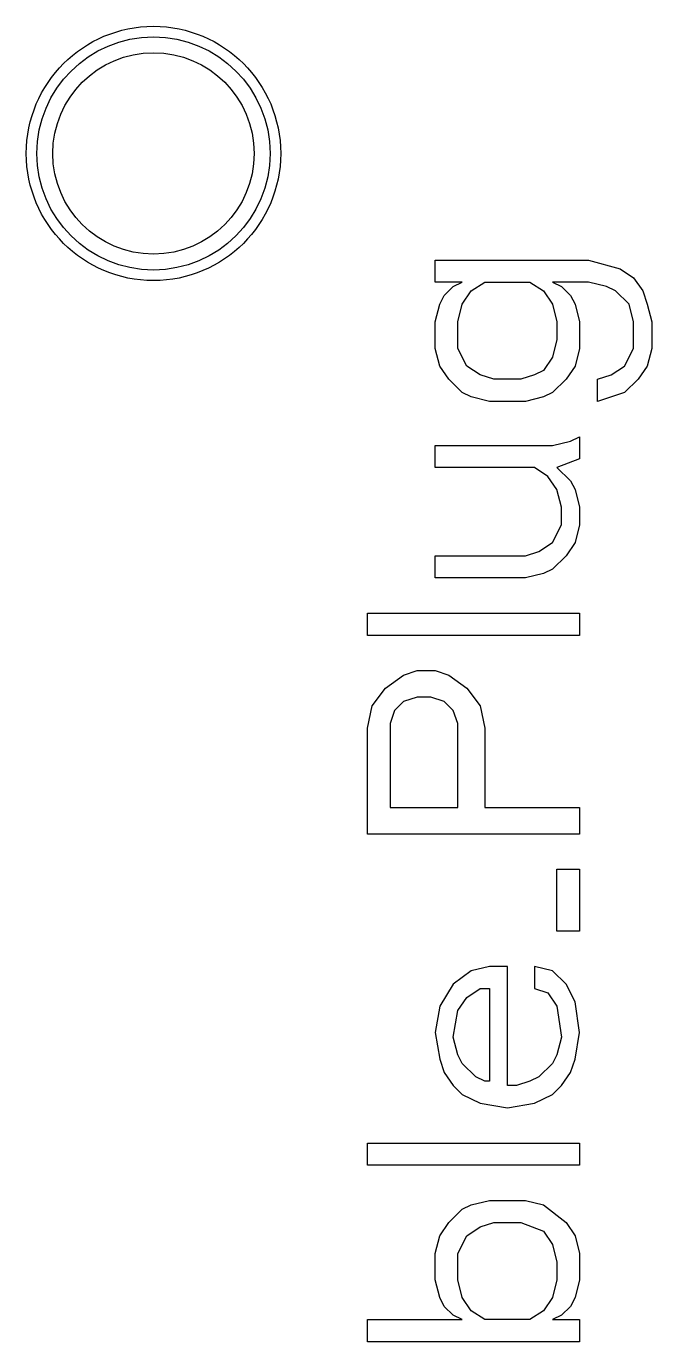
# Model space of a CAD drawing. Header units: millimetres. Extents: x 0 to 841, y 0 to 594.
# Drawn here: x 278.43 to 281.38, y 370.93 to 377.14 of the extents above; entities that cross this region are included whole.
import ezdxf

# ---------------------------------------------------------------- set-up
doc = ezdxf.new("R2010")
doc.units = ezdxf.units.MM
doc.header["$LTSCALE"] = 46.255
doc.layers.add('ASSEM_MEM', color=7, linetype='CONTINUOUS')

msp = doc.modelspace()

# ---------------------------------------------------------------- linework, layer by layer
at = {"layer": 'ASSEM_MEM', "color": 40, "linetype": 'CONTINUOUS'}
for p, q in [((280.356, 376.0373), (281.0794, 376.0373)), ((280.356, 375.9331), (280.356, 376.0373)), ((281.0794, 376.0373), (281.2284, 375.9956)), ((281.2284, 375.9956), (281.2922, 375.9539)), ((280.4837, 375.9331), (280.356, 375.9331)), ((280.4411, 375.9123), (280.4837, 375.9331)), ((280.5263, 375.8914), (280.5901, 375.9331)), ((280.5901, 375.9331), (280.8029, 375.9331)), ((280.8029, 375.9331), (280.8667, 375.8914)), ((281.0794, 375.9331), (280.9092, 375.9331)), ((280.9092, 375.9331), (280.9518, 375.9123)), ((281.1646, 375.9123), (281.0794, 375.9331)), ((281.2922, 375.9539), (281.3348, 375.8914)), ((280.3773, 375.8289), (280.3986, 375.8706)), ((280.3986, 375.8706), (280.4411, 375.9123)), ((280.4837, 375.8289), (280.5263, 375.8914)), ((280.8667, 375.8914), (280.9092, 375.8289)), ((280.9518, 375.9123), (280.9943, 375.8706)), ((280.9943, 375.8706), (281.0156, 375.8289)), ((281.2071, 375.8914), (281.1646, 375.9123)), ((281.2709, 375.8289), (281.2071, 375.8914)), ((281.3348, 375.8914), (281.356, 375.8289)), ((280.356, 375.7456), (280.3773, 375.8289)), ((280.4624, 375.7456), (280.4837, 375.8289)), ((280.9092, 375.8289), (280.9305, 375.7456)), ((281.0156, 375.8289), (281.0369, 375.7456)), ((281.2922, 375.7456), (281.2709, 375.8289)), ((281.356, 375.8289), (281.3773, 375.7456)), ((280.356, 375.6206), (280.356, 375.7456)), ((280.4624, 375.6206), (280.4624, 375.7456)), ((280.9305, 375.7456), (280.9305, 375.6623)), ((281.0369, 375.7456), (281.0369, 375.6206)), ((281.2922, 375.6206), (281.2922, 375.7456)), ((281.3773, 375.7456), (281.3773, 375.6206)), ((280.3773, 375.5373), (280.356, 375.6206)), ((280.505, 375.5373), (280.4624, 375.6206)), ((280.9305, 375.6623), (280.9092, 375.5789)), ((281.0369, 375.6206), (281.0156, 375.5373)), ((281.2497, 375.5373), (281.2922, 375.6206)), ((281.3773, 375.6206), (281.356, 375.5373)), ((280.9092, 375.5789), (280.8667, 375.5164)), ((280.4199, 375.4748), (280.3773, 375.5373)), ((280.5688, 375.4956), (280.505, 375.5373)), ((280.6326, 375.4748), (280.5688, 375.4956)), ((280.8241, 375.4956), (280.7603, 375.4748)), ((280.8667, 375.5164), (280.8241, 375.4956)), ((281.0156, 375.5373), (280.9731, 375.4748)), ((281.122, 375.4748), (281.1858, 375.4956)), ((281.1858, 375.4956), (281.2497, 375.5373)), ((281.356, 375.5373), (281.3135, 375.4748)), ((280.4837, 375.4123), (280.4199, 375.4748)), ((280.7603, 375.4748), (280.6326, 375.4748)), ((280.9731, 375.4748), (280.9092, 375.4123)), ((281.122, 375.3706), (281.122, 375.4748)), ((281.3135, 375.4748), (281.2497, 375.4123)), ((280.5263, 375.3914), (280.4837, 375.4123)), ((280.6114, 375.3706), (280.5263, 375.3914)), ((280.7816, 375.3706), (280.6114, 375.3706)), ((280.8667, 375.3914), (280.7816, 375.3706)), ((280.9092, 375.4123), (280.8667, 375.3914)), ((281.2497, 375.4123), (281.122, 375.3706)), ((280.9092, 375.1623), (280.9943, 375.1831)), ((280.9943, 375.1831), (281.0369, 375.2039)), ((281.0369, 375.2039), (281.0369, 375.0998)), ((280.356, 375.1623), (280.9092, 375.1623)), ((280.356, 375.0581), (280.356, 375.1623)), ((280.8241, 375.0581), (280.356, 375.0581)), ((280.888, 375.0164), (280.8241, 375.0581)), ((281.0369, 375.0998), (280.9305, 375.0581)), ((280.9305, 375.0581), (280.9943, 374.9956)), ((280.9305, 374.9539), (280.888, 375.0164)), ((280.9943, 374.9956), (281.0156, 374.9539)), ((280.9518, 374.8706), (280.9305, 374.9539)), ((281.0156, 374.9539), (281.0369, 374.8706)), ((280.9518, 374.7873), (280.9518, 374.8706)), ((281.0369, 374.8706), (281.0369, 374.7873)), ((280.9092, 374.7039), (280.9518, 374.7873)), ((281.0369, 374.7873), (281.0156, 374.7039)), ((280.8454, 374.6623), (280.9092, 374.7039)), ((281.0156, 374.7039), (280.9731, 374.6414)), ((280.356, 374.6414), (280.7816, 374.6414)), ((280.356, 374.5373), (280.356, 374.6414)), ((280.7816, 374.6414), (280.8454, 374.6623)), ((280.9731, 374.6414), (280.9092, 374.5789)), ((280.8667, 374.5581), (280.7816, 374.5373)), ((280.9092, 374.5789), (280.8667, 374.5581)), ((280.7816, 374.5373), (280.356, 374.5373)), ((280.0369, 374.3706), (281.0369, 374.3706)), ((280.0369, 374.2664), (280.0369, 374.3706)), ((281.0369, 374.3706), (281.0369, 374.2664)), ((281.0369, 374.2664), (280.0369, 374.2664)), ((280.122, 374.0164), (280.2071, 374.0789)), ((280.2071, 374.0789), (280.2709, 374.0998)), ((280.2709, 374.0998), (280.356, 374.0998)), ((280.356, 374.0998), (280.4199, 374.0789)), ((280.4199, 374.0789), (280.505, 374.0164)), ((280.0582, 373.9331), (280.122, 374.0164)), ((280.505, 374.0164), (280.5688, 373.9331)), ((280.0369, 373.8289), (280.0582, 373.9331)), ((280.2071, 373.9539), (280.1646, 373.9123)), ((280.2709, 373.9748), (280.2071, 373.9539)), ((280.3348, 373.9748), (280.2709, 373.9748)), ((280.3986, 373.9539), (280.3348, 373.9748)), ((280.4411, 373.9123), (280.3986, 373.9539)), ((280.5688, 373.9331), (280.5901, 373.8289)), ((280.1646, 373.9123), (280.1433, 373.8498)), ((280.4624, 373.8498), (280.4411, 373.9123)), ((280.0369, 373.3289), (280.0369, 373.8289)), ((280.1433, 373.8498), (280.1433, 373.4539)), ((280.4624, 373.4539), (280.4624, 373.8498)), ((280.5901, 373.8289), (280.5901, 373.4539)), ((280.1433, 373.4539), (280.4624, 373.4539)), ((280.5901, 373.4539), (281.0369, 373.4539)), ((281.0369, 373.4539), (281.0369, 373.3289)), ((281.0369, 373.3289), (280.0369, 373.3289)), ((280.9305, 373.1623), (281.0369, 373.1623)), ((280.9305, 372.8706), (280.9305, 373.1623)), ((281.0369, 373.1623), (281.0369, 372.8706)), ((281.0369, 372.8706), (280.9305, 372.8706)), ((280.6114, 372.7039), (280.5263, 372.6831)), ((280.6965, 372.7039), (280.6114, 372.7039)), ((280.6965, 372.1414), (280.6965, 372.7039)), ((280.9092, 372.6831), (280.8241, 372.7039)), ((280.8241, 372.7039), (280.8241, 372.5998)), ((280.5263, 372.6831), (280.4411, 372.6206)), ((280.9731, 372.6206), (280.9092, 372.6831)), ((280.4411, 372.6206), (280.3773, 372.5164)), ((280.505, 372.5581), (280.5688, 372.5998)), ((280.5688, 372.5998), (280.6114, 372.5998)), ((280.6114, 372.5998), (280.6114, 372.1623)), ((280.8241, 372.5998), (280.888, 372.5789)), ((280.888, 372.5789), (280.9305, 372.5164)), ((281.0156, 372.5373), (280.9731, 372.6206)), ((280.3773, 372.5164), (280.356, 372.3914)), ((280.4624, 372.4956), (280.505, 372.5581)), ((280.9305, 372.5164), (280.9518, 372.3706)), ((281.0369, 372.3914), (281.0156, 372.5373)), ((280.4411, 372.3706), (280.4624, 372.4956)), ((280.356, 372.3914), (280.3773, 372.2664)), ((281.0156, 372.2664), (281.0369, 372.3914)), ((280.4624, 372.2873), (280.4411, 372.3706)), ((280.9518, 372.3706), (280.9305, 372.2873)), ((280.3773, 372.2664), (280.3986, 372.2039)), ((280.4837, 372.2456), (280.4624, 372.2873)), ((280.9305, 372.2873), (280.9092, 372.2456)), ((280.9943, 372.2039), (281.0156, 372.2664)), ((280.3986, 372.2039), (280.4411, 372.1414)), ((280.5475, 372.1831), (280.4837, 372.2456)), ((280.9092, 372.2456), (280.8454, 372.1831)), ((280.9518, 372.1414), (280.9943, 372.2039)), ((280.4411, 372.1414), (280.4837, 372.0998)), ((280.5901, 372.1623), (280.5475, 372.1831)), ((280.6114, 372.1623), (280.5901, 372.1623)), ((280.739, 372.1414), (280.6965, 372.1414)), ((280.8029, 372.1623), (280.739, 372.1414)), ((280.8454, 372.1831), (280.8029, 372.1623)), ((280.9092, 372.0998), (280.9518, 372.1414)), ((280.4837, 372.0998), (280.5688, 372.0581)), ((280.8241, 372.0581), (280.9092, 372.0998)), ((280.5688, 372.0581), (280.6965, 372.0373)), ((280.6965, 372.0373), (280.8241, 372.0581)), ((280.0369, 371.8706), (281.0369, 371.8706)), ((280.0369, 371.7664), (280.0369, 371.8706)), ((281.0369, 371.8706), (281.0369, 371.7664)), ((281.0369, 371.7664), (280.0369, 371.7664)), ((280.4837, 371.5581), (280.5263, 371.5789)), ((280.5263, 371.5789), (280.6114, 371.5998)), ((280.6114, 371.5998), (280.7816, 371.5998)), ((280.7816, 371.5998), (280.8667, 371.5789)), ((280.8667, 371.5789), (280.9731, 371.4956)), ((280.4199, 371.4956), (280.4837, 371.5581)), ((280.3773, 371.4331), (280.4199, 371.4956)), ((280.505, 371.4331), (280.5688, 371.4748)), ((280.5688, 371.4748), (280.6326, 371.4956)), ((280.6326, 371.4956), (280.7603, 371.4956)), ((280.7603, 371.4956), (280.8667, 371.4539)), ((280.8667, 371.4539), (280.9092, 371.3914)), ((280.9731, 371.4956), (281.0156, 371.4331)), ((280.356, 371.3498), (280.3773, 371.4331)), ((280.4624, 371.3498), (280.505, 371.4331)), ((280.9092, 371.3914), (280.9305, 371.3081)), ((281.0156, 371.4331), (281.0369, 371.3498)), ((280.356, 371.2248), (280.356, 371.3498)), ((280.4624, 371.2248), (280.4624, 371.3498)), ((281.0369, 371.3498), (281.0369, 371.2248)), ((280.9305, 371.3081), (280.9305, 371.2248)), ((280.3773, 371.1414), (280.356, 371.2248)), ((280.4837, 371.1414), (280.4624, 371.2248)), ((280.9305, 371.2248), (280.9092, 371.1414)), ((281.0369, 371.2248), (281.0156, 371.1414)), ((280.3986, 371.0998), (280.3773, 371.1414)), ((280.5263, 371.0789), (280.4837, 371.1414)), ((280.9092, 371.1414), (280.8667, 371.0789)), ((281.0156, 371.1414), (280.9943, 371.0998)), ((280.4411, 371.0581), (280.3986, 371.0998)), ((280.5901, 371.0373), (280.5263, 371.0789)), ((280.8667, 371.0789), (280.8029, 371.0373)), ((280.9943, 371.0998), (280.9518, 371.0581)), ((280.0369, 371.0373), (280.4837, 371.0373)), ((280.0369, 370.9331), (280.0369, 371.0373)), ((280.4837, 371.0373), (280.4411, 371.0581)), ((280.8029, 371.0373), (280.5901, 371.0373)), ((280.9518, 371.0581), (280.9092, 371.0373)), ((280.9092, 371.0373), (281.0369, 371.0373)), ((281.0369, 371.0373), (281.0369, 370.9331)), ((281.0369, 370.9331), (280.0369, 370.9331))]:
    msp.add_line(p, q, dxfattribs=at)
at = {"layer": 'ASSEM_MEM', "color": 7, "linetype": 'CONTINUOUS'}
for radius in [0.6, 0.55, 0.475]:
    msp.add_circle((279.0269, 376.5404), radius, dxfattribs=at)

doc.saveas('drawing.dxf')
